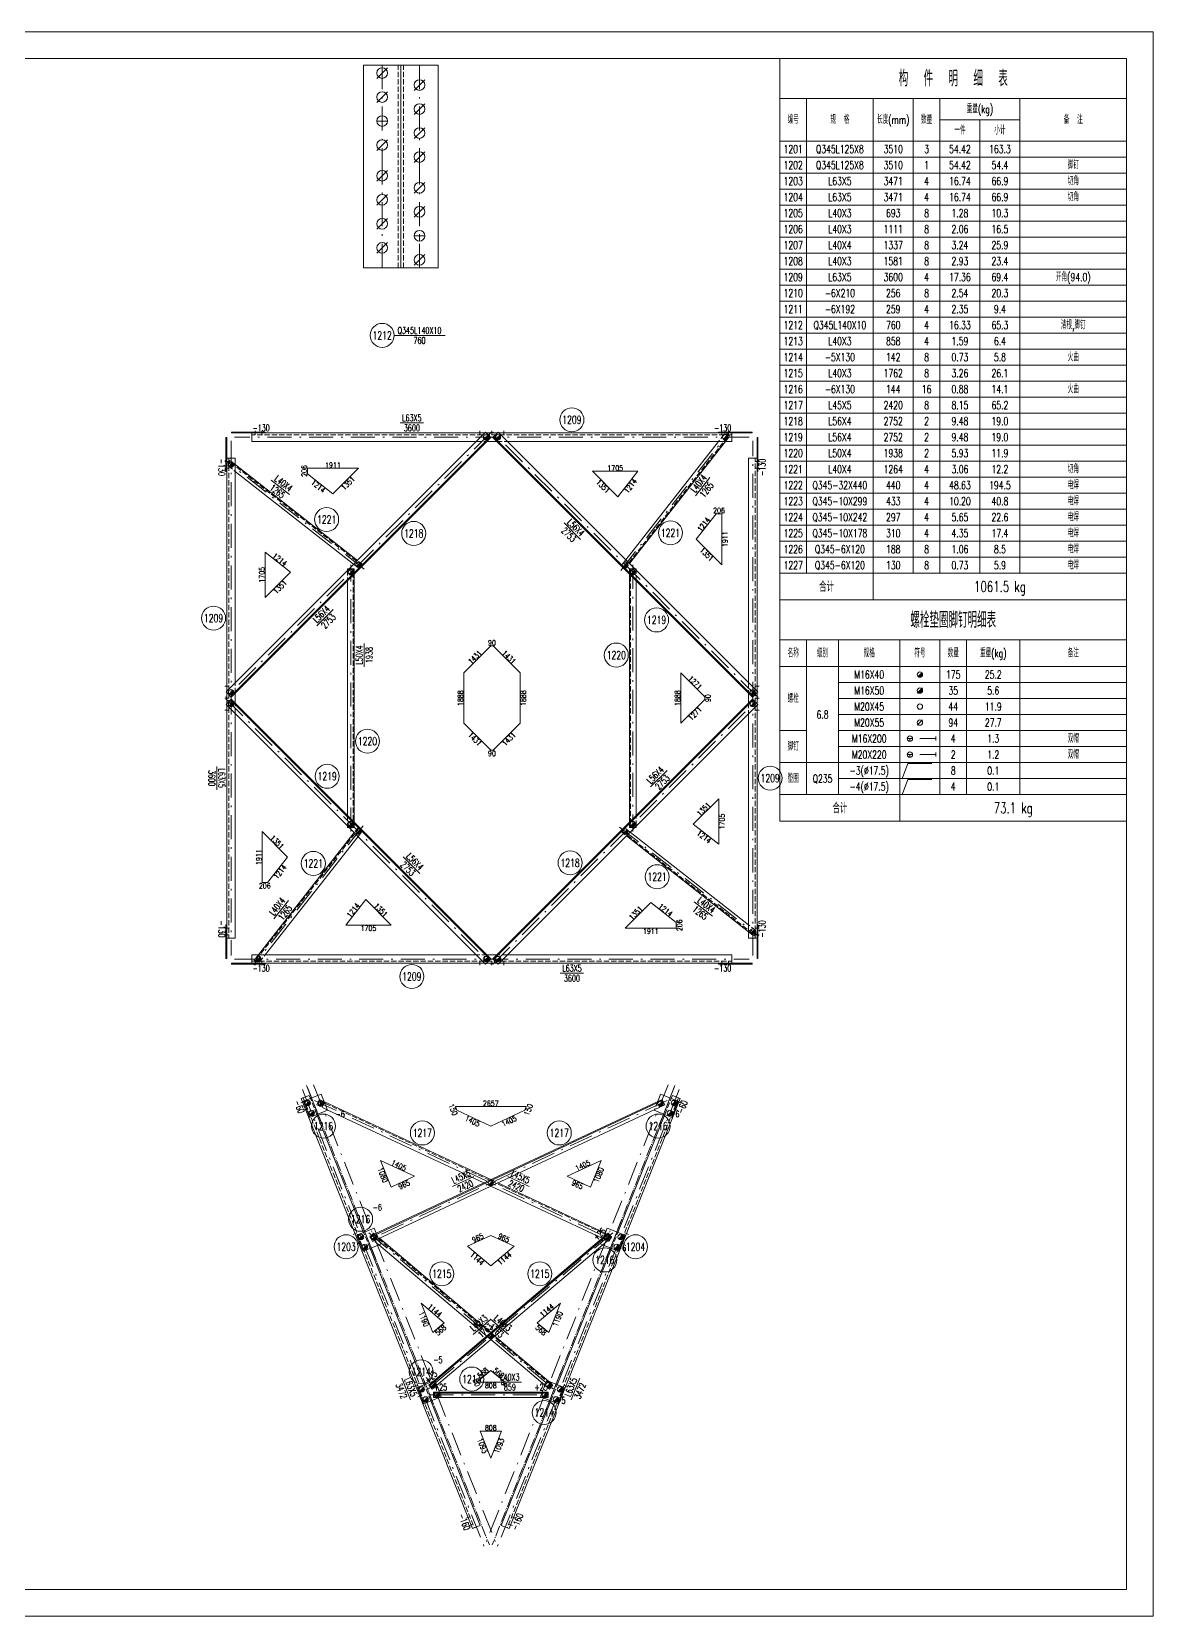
# Model space of a CAD drawing. Extents: x 0 to 841, y 0 to 5426.
# Drawn here: x 420 to 841, y 0 to 594 of the extents above; entities that cross this region are included whole.
import ezdxf
from ezdxf.enums import TextEntityAlignment as Align

# ---------------------------------------------------------------- set-up
doc = ezdxf.new("R2010")
doc.units = 0
doc.header["$MEASUREMENT"] = 0
for name, pattern in [('Dash', [2.75, 2, -0.75]), ('DashDot', [15.6, 9, -3, 0.6, -3]), ('DashDotDot', [5.9, 4, -0.5, 0.2, -0.5, 0.2, -0.5])]:
    doc.linetypes.add(name, pattern=pattern)
doc.layers.get('0').update_dxf_attribs({"linetype": 'CONTINUOUS', "lineweight": 25})
doc.styles.get("Standard").update_dxf_attribs({"font": 'simplex.shx', "width": 0.7, "height": 3, "bigfont": 'gbhzfs.shx'})

# ---------------------------------------------------------------- blocks, each defined once
blk = doc.blocks.new('M16X40S')
at = {"color": 3, "linetype": 'Continuous', "lineweight": 13}
blk.add_line((-0.707, -0.707), (0.707, 0.707), dxfattribs=at)
blk.add_circle((0, 0), 1, dxfattribs=at)
for radius in [0.9, 0.8, 0.7, 0.6, 0.5, 0.4, 0.3, 0.2, 0.1]:
    blk.add_arc((0, 0), radius, 225, 45, dxfattribs=at)
blk = doc.blocks.new('M16X50S')
at = {"color": 3, "linetype": 'Continuous', "lineweight": 13}
blk.add_line((-1, -1), (1, 1), dxfattribs=at)
blk.add_circle((0, 0), 1, dxfattribs=at)
for radius in [0.9, 0.8, 0.7, 0.6, 0.5, 0.4, 0.3, 0.2, 0.1]:
    blk.add_arc((0, 0), radius, 225, 45, dxfattribs=at)
blk = doc.blocks.new('M20X45S')
at = {"color": 3, "linetype": 'Continuous', "lineweight": 13}
blk.add_circle((0, 0), 1, dxfattribs=at)
blk = doc.blocks.new('M20X55S')
at = {"color": 3, "linetype": 'Continuous', "lineweight": 13}
blk.add_line((-1, -1), (1, 1), dxfattribs=at)
blk.add_circle((0, 0), 1, dxfattribs=at)
blk = doc.blocks.new('StepBoltML')
at = {"color": 3, "linetype": 'Continuous', "lineweight": 13}
for p, q in [((-4.75, 0), (-2.75, 0)), ((-3.75, 0), (-3.75, -1)), ((0, 0), (6, 0)), ((6, -0.75), (6, 0.75))]:
    blk.add_line(p, q, dxfattribs=at)
blk.add_circle((-3.75, 0), 1, dxfattribs=at)
blk = doc.blocks.new('WasherML')
at = {"color": 3, "linetype": 'Continuous', "lineweight": 13}
for p, q in [((-6.5, -2.7), (-4.5, 2.7)), ((-4.5, 2.7), (4.5, 2.7))]:
    blk.add_line(p, q, dxfattribs=at)
blk = doc.blocks.new('StepBolt')
at = {"color": 3, "linetype": 'Continuous', "lineweight": 13}
for p, q in [((-1, 0), (1, 0)), ((0, 0), (0, -1))]:
    blk.add_line(p, q, dxfattribs=at)
blk.add_circle((0, 0), 1, dxfattribs=at)

msp = doc.modelspace()

# ---------------------------------------------------------------- linework, layer by layer
at = {"color": 7, "linetype": 'Continuous', "lineweight": 18}
for p, q in [((0, 594), (841, 594)), ((841, 0), (841, 594)), ((25, 584), (831, 584)), ((831, 10), (831, 584)), ((25, 10), (831, 10)), ((0, 0), (841, 0))]:
    msp.add_line(p, q, dxfattribs=at)
at = {"color": 2, "linetype": 'DashDot', "lineweight": 0}
for p, q in [((551.9, 581.5), (551.9, 541.5)), ((565.9, 581.5), (565.89, 535.5)), ((551.9, 505.5), (551.9, 551.5)), ((565.9, 505.5), (565.89, 545.5)), ((592.72, 443.92), (493.29, 344.49)), ((495.24, 440.68), (495.24, 247.68)), ((689.53, 441.98), (496.53, 441.98)), ((692.77, 344.49), (593.34, 443.92)), ((641.36, 392.04), (682.23, 444.14)), ((690.83, 247.68), (690.83, 440.68)), ((545.17, 392.51), (493.07, 433.38)), ((540.18, 294.24), (540.18, 394.13)), ((645.88, 394.13), (645.88, 294.24)), ((493.29, 343.88), (592.72, 244.44)), ((593.34, 244.44), (692.77, 343.88)), ((544.71, 296.32), (503.83, 244.22)), ((640.89, 295.86), (692.99, 254.98)), ((496.53, 246.39), (689.53, 246.39)), ((521.97, 197.49), (590.2, 26.02)), ((526.2, 199.18), (594.43, 27.7)), ((659.06, 199.18), (590.82, 27.7)), ((663.29, 197.49), (595.05, 26.02)), ((526.48, 193.37), (638.81, 140.85)), ((658.78, 193.37), (546.45, 140.85)), ((546.84, 143.79), (616.41, 84.94)), ((638.41, 143.79), (568.85, 84.94)), ((569.67, 83), (615.58, 83))]:
    msp.add_line(p, q, dxfattribs=at)
at = {"color": 1, "linetype": 'Dash', "lineweight": 0}
for p, q in [((557.9, 505.5), (557.9, 581.5)), ((559.9, 505.5), (559.9, 581.5)), ((508.03, 443.58), (503.03, 443.58)), ((683.03, 442.83), (503.03, 442.83)), ((587.25, 440.43), (591.21, 440.43)), ((590.95, 443.58), (590.4, 443.58)), ((594.85, 440.43), (598.81, 440.43)), ((595.66, 443.58), (595.11, 443.58)), ((642.75, 392.85), (681.77, 442.59)), ((683.03, 443.58), (678.03, 443.58)), ((680.11, 443.07), (678.04, 440.43)), ((681.14, 443.08), (680.11, 443.07)), ((680.58, 440.43), (682.09, 442.34)), ((682.09, 442.34), (681.14, 443.08)), ((493.64, 434.18), (493.64, 429.18)), ((494.39, 434.18), (494.39, 254.18)), ((691.68, 254.18), (691.68, 434.18)), ((692.43, 429.18), (692.43, 434.18)), ((494.87, 433.24), (494.13, 432.3)), ((494.13, 432.3), (494.15, 431.26)), ((494.15, 431.26), (496.79, 429.19)), ((544.36, 393.9), (494.62, 432.92)), ((496.79, 431.74), (494.87, 433.24)), ((538.93, 392.11), (538.93, 388.15)), ((541.43, 392.63), (539.45, 392.63)), ((541.03, 295.74), (541.03, 392.63)), ((541.19, 394.36), (543.37, 392.65)), ((541.43, 390.65), (541.43, 392.63)), ((544.61, 394.22), (542.61, 395.79)), ((543.37, 392.65), (544.61, 394.22)), ((643.21, 396.03), (641.49, 393.84)), ((641.49, 393.84), (643.07, 392.6)), ((643.07, 392.6), (644.64, 394.6)), ((644.63, 392.63), (644.63, 390.65)), ((646.61, 392.63), (644.63, 392.63)), ((645.03, 392.63), (645.03, 295.74)), ((647.13, 388.15), (647.13, 392.11)), ((493.64, 346.81), (493.64, 346.26)), ((496.79, 346), (496.79, 349.96)), ((689.28, 349.96), (689.28, 346)), ((692.43, 346.26), (692.43, 346.81)), ((493.64, 342.1), (493.64, 341.55)), ((496.79, 338.4), (496.79, 342.36)), ((689.28, 342.36), (689.28, 338.4)), ((692.43, 341.55), (692.43, 342.1)), ((538.93, 300.22), (538.93, 296.26)), ((541.43, 295.74), (541.43, 297.72)), ((644.63, 297.72), (644.63, 295.74)), ((647.13, 296.26), (647.13, 300.22)), ((543.31, 295.51), (504.29, 245.77)), ((539.45, 295.74), (541.43, 295.74)), ((542.99, 295.76), (541.43, 293.76)), ((542.85, 292.34), (544.57, 294.53)), ((544.57, 294.53), (542.99, 295.76)), ((642.69, 295.72), (641.45, 294.14)), ((641.45, 294.14), (643.45, 292.58)), ((641.7, 294.46), (691.44, 255.44)), ((644.87, 294), (642.69, 295.72)), ((644.63, 295.74), (646.61, 295.74)), ((493.64, 259.18), (493.64, 254.18)), ((691.92, 257.1), (689.28, 259.17)), ((689.28, 256.63), (691.19, 255.12)), ((691.19, 255.12), (691.93, 256.07)), ((691.93, 256.07), (691.92, 257.1)), ((692.43, 254.18), (692.43, 259.18)), ((503.03, 245.54), (683.03, 245.54)), ((503.03, 244.79), (508.03, 244.79)), ((505.48, 247.94), (503.97, 246.02)), ((503.97, 246.02), (504.92, 245.28)), ((504.92, 245.28), (505.95, 245.3)), ((505.95, 245.3), (508.02, 247.94)), ((591.21, 247.94), (587.25, 247.94)), ((590.4, 244.79), (590.95, 244.79)), ((598.81, 247.94), (594.85, 247.94)), ((595.11, 244.79), (595.66, 244.79)), ((678.03, 244.79), (683.03, 244.79)), ((522.29, 194.39), (586.46, 33.14)), ((527.38, 188.08), (524.98, 194.12)), ((527.37, 191.74), (528.32, 193.78)), ((531.28, 189.91), (527.37, 191.74)), ((528.15, 193.42), (637.76, 142.17)), ((528.32, 193.78), (530.07, 192.96)), ((662.97, 194.39), (598.8, 33.14)), ((655.19, 192.96), (653.97, 189.91)), ((657.87, 188.08), (660.28, 194.12)), ((592.63, 161.23), (589.97, 162.47)), ((592.63, 163.71), (595.28, 162.47)), ((547.35, 137.89), (544.95, 143.93)), ((547.34, 142.06), (548.63, 143.59)), ((548.37, 143.28), (615.65, 86.37)), ((548.63, 143.59), (550.86, 141.7)), ((550.53, 141.55), (549.69, 143.64)), ((635.56, 143.64), (637.93, 142.53)), ((637.9, 137.89), (640.3, 143.93)), ((550.7, 139.22), (547.34, 142.06)), ((634.99, 142.21), (633.9, 139.48)), ((633.9, 139.48), (634.56, 139.22)), ((636.98, 140.49), (634.39, 141.7)), ((637.93, 142.53), (636.98, 140.49)), ((592.63, 103.75), (591.08, 105.06)), ((592.63, 106.37), (594.18, 105.06)), ((570.1, 80.73), (567.7, 86.77)), ((571.65, 88.34), (571.03, 88.1)), ((572.34, 86.59), (571.65, 88.34)), ((574.05, 82.3), (573.37, 84)), ((611.88, 84), (611.21, 82.3)), ((614.62, 85.15), (612.91, 86.59)), ((614.23, 88.1), (615.91, 86.67)), ((615.91, 86.67), (614.62, 85.15)), ((615.15, 80.73), (617.56, 86.77)), ((573.29, 82), (574.05, 82.3)), ((611.21, 82.3), (611.96, 82))]:
    msp.add_line(p, q, dxfattribs=at)
at = {"color": 7, "linetype": 'Continuous', "lineweight": 13}
for p, q in [((556.27, 480.17), (575.52, 480.17)), ((567.41, 447.33), (558.66, 447.33)), ((517.21, 420.48), (510.32, 425.88)), ((669.33, 420.01), (674.73, 426.89)), ((626.29, 403.69), (620.1, 409.87)), ((533.52, 377.44), (527.34, 371.25)), ((545.18, 355.95), (545.18, 364.7)), ((489.89, 318.56), (489.89, 309.81)), ((652.54, 310.93), (658.72, 317.11)), ((559.77, 284.68), (565.96, 278.49)), ((516.73, 268.36), (511.33, 261.47)), ((668.86, 267.88), (675.74, 262.48)), ((618.66, 241.04), (627.41, 241.04)), ((586.23, 164.86), (578.31, 161.16)), ((599.02, 164.86), (606.95, 161.16)), ((592.69, 111.33), (586.01, 105.68)), ((592.56, 111.33), (599.25, 105.68)), ((559.27, 89.29), (562.5, 81.16)), ((625.99, 89.29), (622.75, 81.16)), ((595.4, 87.75), (604.15, 87.75))]:
    msp.add_line(p, q, dxfattribs=at)
at = {"color": 7, "linetype": 'Continuous', "lineweight": 0}
for p, q in [((592.37, 442.15), (495.06, 344.84)), ((691, 344.84), (593.69, 442.15)), ((495.06, 343.52), (592.37, 246.21)), ((593.69, 246.21), (691, 343.52)), ((657.1, 193.42), (547.49, 142.17)), ((636.88, 143.28), (569.6, 86.37)), ((571.17, 83.6), (614.08, 83.6))]:
    msp.add_line(p, q, dxfattribs=at)
at = {"color": 1, "linetype": 'Continuous', "lineweight": 0}
for p, q in [((523.9, 430.36), (523.9, 428.3)), ((543.01, 430.36), (523.9, 430.36)), ((523.9, 428.3), (533.45, 420.81)), ((533.45, 420.81), (543.01, 430.36)), ((647.8, 429.24), (630.75, 429.24)), ((630.75, 429.24), (640.31, 419.68)), ((640.31, 419.68), (647.8, 429.24)), ((677.15, 413.31), (669.66, 403.76)), ((679.21, 413.31), (677.15, 413.31)), ((679.21, 394.2), (679.21, 413.31)), ((507.97, 398.95), (507.97, 381.9)), ((517.53, 391.46), (507.97, 398.95)), ((669.66, 403.76), (679.21, 394.2)), ((507.97, 381.9), (517.53, 391.46)), ((592.58, 363.74), (582.46, 353.62)), ((593.48, 363.74), (592.58, 363.74)), ((603.6, 353.62), (593.48, 363.74)), ((582.46, 353.62), (582.46, 334.74)), ((603.6, 334.74), (603.6, 353.62)), ((672.85, 344.63), (663.86, 353.62)), ((663.86, 353.62), (663.86, 334.74)), ((672.85, 343.73), (672.85, 344.63)), ((663.86, 334.74), (672.85, 343.73)), ((582.46, 334.74), (592.58, 324.62)), ((593.48, 324.62), (603.6, 334.74)), ((592.58, 324.62), (593.48, 324.62)), ((678.09, 306.46), (668.53, 296.9)), ((678.09, 289.41), (678.09, 306.46)), ((506.85, 294.16), (506.85, 275.05)), ((516.4, 284.6), (506.85, 294.16)), ((668.53, 296.9), (678.09, 289.41)), ((508.91, 275.05), (516.4, 284.6)), ((506.85, 275.05), (508.91, 275.05)), ((545.75, 268.68), (538.26, 259.13)), ((555.31, 259.13), (545.75, 268.68)), ((652.61, 267.55), (643.05, 258)), ((662.16, 260.06), (652.61, 267.55)), ((538.26, 259.13), (555.31, 259.13)), ((643.05, 258), (662.16, 258)), ((662.16, 258), (662.16, 260.06)), ((579.34, 191.07), (579.9, 189.68)), ((605.91, 191.07), (579.34, 191.07)), ((605.36, 189.68), (605.91, 191.07)), ((579.9, 189.68), (592.63, 183.72)), ((592.63, 183.72), (605.36, 189.68)), ((564, 164.93), (551.27, 170.89)), ((551.27, 170.89), (555.26, 160.85)), ((633.98, 170.89), (621.25, 164.93)), ((629.99, 160.85), (633.98, 170.89)), ((555.26, 160.85), (564, 164.93)), ((621.25, 164.93), (629.99, 160.85)), ((592.63, 142.8), (583.89, 138.71)), ((601.36, 138.71), (592.63, 142.8)), ((583.89, 138.71), (592.63, 131.32)), ((592.63, 131.32), (601.36, 138.71)), ((575.2, 110.02), (566.46, 117.42)), ((566.46, 117.42), (570.86, 106.36)), ((618.8, 117.42), (610.06, 110.02)), ((614.39, 106.36), (618.8, 117.42)), ((570.86, 106.36), (575.2, 110.02)), ((610.06, 110.02), (614.39, 106.36)), ((592.63, 92.13), (588.29, 88.46)), ((596.96, 88.46), (592.63, 92.13)), ((588.29, 88.46), (588.59, 87.72)), ((588.59, 87.72), (596.67, 87.72)), ((596.67, 87.72), (596.96, 88.46)), ((596.67, 69.46), (588.59, 69.46)), ((588.59, 69.46), (592.63, 59.31)), ((592.63, 59.31), (596.67, 69.46))]:
    msp.add_line(p, q, dxfattribs=at)
at = {"color": 6, "linetype": 'Continuous', "lineweight": 13}
for p, q in [((523.59, 198.95), (529.7, 183.62)), ((655.56, 183.62), (661.66, 198.95)), ((543.57, 148.76), (549.67, 133.43)), ((635.59, 133.43), (641.69, 148.76)), ((612.84, 76.27), (618.94, 91.6))]:
    msp.add_line(p, q, dxfattribs=at)
at = {"color": 6, "linetype": 'DashDotDot', "lineweight": 0}
for p, q in [((523.87, 198.25), (592.11, 26.78)), ((661.38, 198.25), (593.15, 26.78))]:
    msp.add_line(p, q, dxfattribs=at)
at = {"color": 6, "linetype": 'Dash', "lineweight": 13}
msp.add_line((566.31, 91.6), (572.41, 76.27), dxfattribs=at)
at = {"color": 3, "linetype": 'Continuous', "lineweight": 13}
for points in [[(701, 584), (701, 569), (831, 569), (831, 584)], [(701, 569), (701, 553), (711, 553), (711, 569)], [(711, 569), (711, 553), (736, 553), (736, 569)], [(736, 569), (736, 553), (751, 553), (751, 569)], [(751, 569), (751, 553), (761, 553), (761, 569)], [(761, 569), (761, 561), (791, 561), (791, 569)], [(791, 569), (791, 553), (831, 553), (831, 569)], [(761, 561), (761, 553), (776, 553), (776, 561)], [(776, 561), (776, 553), (791, 553), (791, 561)], [(701, 553), (701, 547), (711, 547), (711, 553)], [(711, 553), (711, 547), (736, 547), (736, 553)], [(736, 553), (736, 547), (751, 547), (751, 553)], [(751, 553), (751, 547), (761, 547), (761, 553)], [(761, 553), (761, 547), (776, 547), (776, 553)], [(776, 553), (776, 547), (791, 547), (791, 553)], [(791, 553), (791, 547), (831, 547), (831, 553)], [(701, 547), (701, 541), (711, 541), (711, 547)], [(711, 547), (711, 541), (736, 541), (736, 547)], [(736, 547), (736, 541), (751, 541), (751, 547)], [(751, 547), (751, 541), (761, 541), (761, 547)], [(761, 547), (761, 541), (776, 541), (776, 547)], [(776, 547), (776, 541), (791, 541), (791, 547)], [(791, 547), (791, 541), (831, 541), (831, 547)], [(701, 541), (701, 535), (711, 535), (711, 541)], [(711, 541), (711, 535), (736, 535), (736, 541)], [(736, 541), (736, 535), (751, 535), (751, 541)], [(751, 541), (751, 535), (761, 535), (761, 541)], [(761, 541), (761, 535), (776, 535), (776, 541)], [(776, 541), (776, 535), (791, 535), (791, 541)], [(791, 541), (791, 535), (831, 535), (831, 541)], [(701, 535), (701, 529), (711, 529), (711, 535)], [(711, 535), (711, 529), (736, 529), (736, 535)], [(736, 535), (736, 529), (751, 529), (751, 535)], [(751, 535), (751, 529), (761, 529), (761, 535)], [(761, 535), (761, 529), (776, 529), (776, 535)], [(776, 535), (776, 529), (791, 529), (791, 535)], [(791, 535), (791, 529), (831, 529), (831, 535)], [(701, 529), (701, 523), (711, 523), (711, 529)], [(711, 529), (711, 523), (736, 523), (736, 529)], [(736, 529), (736, 523), (751, 523), (751, 529)], [(751, 529), (751, 523), (761, 523), (761, 529)], [(761, 529), (761, 523), (776, 523), (776, 529)], [(776, 529), (776, 523), (791, 523), (791, 529)], [(791, 529), (791, 523), (831, 523), (831, 529)], [(701, 523), (701, 517), (711, 517), (711, 523)], [(711, 523), (711, 517), (736, 517), (736, 523)], [(736, 523), (736, 517), (751, 517), (751, 523)], [(751, 523), (751, 517), (761, 517), (761, 523)], [(761, 523), (761, 517), (776, 517), (776, 523)], [(776, 523), (776, 517), (791, 517), (791, 523)], [(791, 523), (791, 517), (831, 517), (831, 523)], [(701, 517), (701, 511), (711, 511), (711, 517)], [(711, 517), (711, 511), (736, 511), (736, 517)], [(736, 517), (736, 511), (751, 511), (751, 517)], [(751, 517), (751, 511), (761, 511), (761, 517)], [(761, 517), (761, 511), (776, 511), (776, 517)], [(776, 517), (776, 511), (791, 511), (791, 517)], [(791, 517), (791, 511), (831, 511), (831, 517)], [(701, 511), (701, 505), (711, 505), (711, 511)], [(711, 511), (711, 505), (736, 505), (736, 511)], [(736, 511), (736, 505), (751, 505), (751, 511)], [(751, 511), (751, 505), (761, 505), (761, 511)], [(761, 511), (761, 505), (776, 505), (776, 511)], [(776, 511), (776, 505), (791, 505), (791, 511)], [(791, 511), (791, 505), (831, 505), (831, 511)], [(701, 505), (701, 499), (711, 499), (711, 505)], [(711, 505), (711, 499), (736, 499), (736, 505)], [(736, 505), (736, 499), (751, 499), (751, 505)], [(751, 505), (751, 499), (761, 499), (761, 505)], [(761, 505), (761, 499), (776, 499), (776, 505)], [(776, 505), (776, 499), (791, 499), (791, 505)], [(791, 505), (791, 499), (831, 499), (831, 505)], [(701, 499), (701, 493), (711, 493), (711, 499)], [(711, 499), (711, 493), (736, 493), (736, 499)], [(736, 499), (736, 493), (751, 493), (751, 499)], [(751, 499), (751, 493), (761, 493), (761, 499)], [(761, 499), (761, 493), (776, 493), (776, 499)], [(776, 499), (776, 493), (791, 493), (791, 499)], [(791, 499), (791, 493), (831, 493), (831, 499)], [(701, 493), (701, 487), (711, 487), (711, 493)], [(711, 493), (711, 487), (736, 487), (736, 493)], [(736, 493), (736, 487), (751, 487), (751, 493)], [(751, 493), (751, 487), (761, 487), (761, 493)], [(761, 493), (761, 487), (776, 487), (776, 493)], [(776, 493), (776, 487), (791, 487), (791, 493)], [(791, 493), (791, 487), (831, 487), (831, 493)], [(701, 487), (701, 481), (711, 481), (711, 487)], [(711, 487), (711, 481), (736, 481), (736, 487)], [(736, 487), (736, 481), (751, 481), (751, 487)], [(751, 487), (751, 481), (761, 481), (761, 487)], [(761, 487), (761, 481), (776, 481), (776, 487)], [(776, 487), (776, 481), (791, 481), (791, 487)], [(791, 487), (791, 481), (831, 481), (831, 487)], [(701, 481), (701, 475), (711, 475), (711, 481)], [(711, 481), (711, 475), (736, 475), (736, 481)], [(736, 481), (736, 475), (751, 475), (751, 481)], [(751, 481), (751, 475), (761, 475), (761, 481)], [(761, 481), (761, 475), (776, 475), (776, 481)], [(776, 481), (776, 475), (791, 475), (791, 481)], [(791, 481), (791, 475), (831, 475), (831, 481)], [(701, 475), (701, 469), (711, 469), (711, 475)], [(711, 475), (711, 469), (736, 469), (736, 475)], [(736, 475), (736, 469), (751, 469), (751, 475)], [(751, 475), (751, 469), (761, 469), (761, 475)], [(761, 475), (761, 469), (776, 469), (776, 475)], [(776, 475), (776, 469), (791, 469), (791, 475)], [(791, 475), (791, 469), (831, 469), (831, 475)], [(701, 469), (701, 463), (711, 463), (711, 469)], [(711, 469), (711, 463), (736, 463), (736, 469)], [(736, 469), (736, 463), (751, 463), (751, 469)], [(751, 469), (751, 463), (761, 463), (761, 469)], [(761, 469), (761, 463), (776, 463), (776, 469)], [(776, 469), (776, 463), (791, 463), (791, 469)], [(791, 469), (791, 463), (831, 463), (831, 469)], [(701, 463), (701, 457), (711, 457), (711, 463)], [(711, 463), (711, 457), (736, 457), (736, 463)], [(736, 463), (736, 457), (751, 457), (751, 463)], [(751, 463), (751, 457), (761, 457), (761, 463)], [(761, 463), (761, 457), (776, 457), (776, 463)], [(776, 463), (776, 457), (791, 457), (791, 463)], [(791, 463), (791, 457), (831, 457), (831, 463)], [(701, 457), (701, 451), (711, 451), (711, 457)], [(711, 457), (711, 451), (736, 451), (736, 457)], [(736, 457), (736, 451), (751, 451), (751, 457)], [(751, 457), (751, 451), (761, 451), (761, 457)], [(761, 457), (761, 451), (776, 451), (776, 457)], [(776, 457), (776, 451), (791, 451), (791, 457)], [(791, 457), (791, 451), (831, 451), (831, 457)], [(701, 451), (701, 445), (711, 445), (711, 451)], [(711, 451), (711, 445), (736, 445), (736, 451)], [(736, 451), (736, 445), (751, 445), (751, 451)], [(751, 451), (751, 445), (761, 445), (761, 451)], [(761, 451), (761, 445), (776, 445), (776, 451)], [(776, 451), (776, 445), (791, 445), (791, 451)], [(791, 451), (791, 445), (831, 445), (831, 451)], [(701, 445), (701, 439), (711, 439), (711, 445)], [(711, 445), (711, 439), (736, 439), (736, 445)], [(736, 445), (736, 439), (751, 439), (751, 445)], [(751, 445), (751, 439), (761, 439), (761, 445)], [(761, 445), (761, 439), (776, 439), (776, 445)], [(776, 445), (776, 439), (791, 439), (791, 445)], [(791, 445), (791, 439), (831, 439), (831, 445)], [(701, 439), (701, 433), (711, 433), (711, 439)], [(711, 439), (711, 433), (736, 433), (736, 439)], [(736, 439), (736, 433), (751, 433), (751, 439)], [(751, 439), (751, 433), (761, 433), (761, 439)], [(761, 439), (761, 433), (776, 433), (776, 439)], [(776, 439), (776, 433), (791, 433), (791, 439)], [(791, 439), (791, 433), (831, 433), (831, 439)], [(701, 433), (701, 427), (711, 427), (711, 433)], [(711, 433), (711, 427), (736, 427), (736, 433)], [(736, 433), (736, 427), (751, 427), (751, 433)], [(751, 433), (751, 427), (761, 427), (761, 433)], [(761, 433), (761, 427), (776, 427), (776, 433)], [(776, 433), (776, 427), (791, 427), (791, 433)], [(791, 433), (791, 427), (831, 427), (831, 433)], [(701, 427), (701, 421), (711, 421), (711, 427)], [(711, 427), (711, 421), (736, 421), (736, 427)], [(736, 427), (736, 421), (751, 421), (751, 427)], [(751, 427), (751, 421), (761, 421), (761, 427)], [(761, 427), (761, 421), (776, 421), (776, 427)], [(776, 427), (776, 421), (791, 421), (791, 427)], [(791, 427), (791, 421), (831, 421), (831, 427)], [(701, 421), (701, 415), (711, 415), (711, 421)], [(711, 421), (711, 415), (736, 415), (736, 421)], [(736, 421), (736, 415), (751, 415), (751, 421)], [(751, 421), (751, 415), (761, 415), (761, 421)], [(761, 421), (761, 415), (776, 415), (776, 421)], [(776, 421), (776, 415), (791, 415), (791, 421)], [(791, 421), (791, 415), (831, 415), (831, 421)], [(701, 415), (701, 409), (711, 409), (711, 415)], [(711, 415), (711, 409), (736, 409), (736, 415)], [(736, 415), (736, 409), (751, 409), (751, 415)], [(751, 415), (751, 409), (761, 409), (761, 415)], [(761, 415), (761, 409), (776, 409), (776, 415)], [(776, 415), (776, 409), (791, 409), (791, 415)], [(791, 415), (791, 409), (831, 409), (831, 415)], [(701, 409), (701, 403), (711, 403), (711, 409)], [(711, 409), (711, 403), (736, 403), (736, 409)], [(736, 409), (736, 403), (751, 403), (751, 409)], [(751, 409), (751, 403), (761, 403), (761, 409)], [(761, 409), (761, 403), (776, 403), (776, 409)], [(776, 409), (776, 403), (791, 403), (791, 409)], [(791, 409), (791, 403), (831, 403), (831, 409)], [(701, 403), (701, 397), (711, 397), (711, 403)], [(711, 403), (711, 397), (736, 397), (736, 403)], [(736, 403), (736, 397), (751, 397), (751, 403)], [(751, 403), (751, 397), (761, 397), (761, 403)], [(761, 403), (761, 397), (776, 397), (776, 403)], [(776, 403), (776, 397), (791, 397), (791, 403)], [(791, 403), (791, 397), (831, 397), (831, 403)], [(701, 397), (701, 391), (711, 391), (711, 397)], [(711, 397), (711, 391), (736, 391), (736, 397)], [(736, 397), (736, 391), (751, 391), (751, 397)], [(751, 397), (751, 391), (761, 391), (761, 397)], [(761, 397), (761, 391), (776, 391), (776, 397)], [(776, 397), (776, 391), (791, 391), (791, 397)], [(791, 397), (791, 391), (831, 391), (831, 397)], [(701, 391), (701, 381), (736, 381), (736, 391)], [(736, 391), (736, 381), (831, 381), (831, 391)], [(701, 381), (701, 366), (831, 366), (831, 381)], [(701, 366), (701, 356), (711, 356), (711, 366)], [(711, 366), (711, 356), (723, 356), (723, 366)], [(723, 366), (723, 356), (746, 356), (746, 366)], [(746, 366), (746, 356), (761, 356), (761, 366)], [(761, 366), (761, 356), (771, 356), (771, 366)], [(771, 366), (771, 356), (791, 356), (791, 366)], [(791, 366), (791, 356), (831, 356), (831, 366)], [(701, 356), (701, 332), (711, 332), (711, 356)], [(711, 356), (711, 320), (723, 320), (723, 356)], [(723, 356), (723, 350), (746, 350), (746, 356)], [(746, 356), (746, 350), (761, 350), (761, 356)], [(761, 356), (761, 350), (771, 350), (771, 356)], [(771, 356), (771, 350), (791, 350), (791, 356)], [(791, 356), (791, 350), (831, 350), (831, 356)], [(723, 350), (723, 344), (746, 344), (746, 350)], [(746, 350), (746, 344), (761, 344), (761, 350)], [(761, 350), (761, 344), (771, 344), (771, 350)], [(771, 350), (771, 344), (791, 344), (791, 350)], [(791, 350), (791, 344), (831, 344), (831, 350)], [(723, 344), (723, 338), (746, 338), (746, 344)], [(746, 344), (746, 338), (761, 338), (761, 344)], [(761, 344), (761, 338), (771, 338), (771, 344)], [(771, 344), (771, 338), (791, 338), (791, 344)], [(791, 344), (791, 338), (831, 338), (831, 344)], [(723, 338), (723, 332), (746, 332), (746, 338)], [(746, 338), (746, 332), (761, 332), (761, 338)], [(761, 338), (761, 332), (771, 332), (771, 338)], [(771, 338), (771, 332), (791, 332), (791, 338)], [(791, 338), (791, 332), (831, 332), (831, 338)], [(701, 332), (701, 320), (711, 320), (711, 332)], [(723, 332), (723, 326), (746, 326), (746, 332)], [(746, 332), (746, 326), (761, 326), (761, 332)], [(761, 332), (761, 326), (771, 326), (771, 332)], [(771, 332), (771, 326), (791, 326), (791, 332)], [(791, 332), (791, 326), (831, 326), (831, 332)], [(723, 326), (723, 320), (746, 320), (746, 326)], [(746, 326), (746, 320), (761, 320), (761, 326)], [(761, 326), (761, 320), (771, 320), (771, 326)], [(771, 326), (771, 320), (791, 320), (791, 326)], [(791, 326), (791, 320), (831, 320), (831, 326)], [(701, 320), (701, 308), (711, 308), (711, 320)], [(711, 320), (711, 308), (723, 308), (723, 320)], [(723, 320), (723, 314), (746, 314), (746, 320)], [(746, 320), (746, 314), (761, 314), (761, 320)], [(761, 320), (761, 314), (771, 314), (771, 320)], [(771, 320), (771, 314), (791, 314), (791, 320)], [(791, 320), (791, 314), (831, 314), (831, 320)], [(723, 314), (723, 308), (746, 308), (746, 314)], [(746, 314), (746, 308), (761, 308), (761, 314)], [(761, 314), (761, 308), (771, 308), (771, 314)], [(771, 314), (771, 308), (791, 308), (791, 314)], [(791, 314), (791, 308), (831, 308), (831, 314)], [(701, 308), (701, 298), (746, 298), (746, 308)], [(746, 308), (746, 298), (831, 298), (831, 308)]]:
    msp.add_lwpolyline(points, close=True, dxfattribs=at)
at = {"color": 7, "linetype": 'Continuous', "lineweight": 0}
for points in [[(558.9, 581.5), (544.9, 581.5)], [(544.9, 581.5), (544.9, 505.5)], [(558.9, 505.5), (558.9, 581.5)], [(558.9, 581.5), (572.9, 581.5)], [(558.9, 505.5), (558.9, 581.5)], [(572.9, 581.5), (572.9, 505.5)], [(544.9, 505.5), (558.9, 505.5)], [(572.9, 505.5), (558.9, 505.5)], [(493.34, 429.18), (493.34, 441.82)], [(493.34, 441.82), (493.64, 441.82)], [(493.36, 346.54), (590.67, 443.85)], [(493.64, 441.82), (493.64, 429.18)], [(592.65, 441.87), (495.34, 344.56)], [(508.03, 443.88), (495.39, 443.88)], [(495.39, 443.88), (495.39, 443.58)], [(495.39, 443.58), (508.03, 443.58)], [(503.03, 443.58), (503.03, 440.43)], [(503.03, 440.43), (587.25, 440.43)], [(508.03, 443.58), (508.03, 443.88)], [(590.4, 443.58), (508.03, 443.58)], [(590.67, 443.85), (592.65, 441.87)], [(595.11, 443.58), (590.95, 443.58)], [(591.21, 440.43), (594.85, 440.43)], [(593.41, 441.87), (595.39, 443.85)], [(690.72, 344.56), (593.41, 441.87)], [(595.39, 443.85), (692.7, 346.54)], [(678.03, 443.58), (595.66, 443.58)], [(598.81, 440.43), (683.03, 440.43)], [(678.04, 440.43), (643.21, 396.03)], [(644.64, 394.6), (680.58, 440.43)], [(678.03, 443.58), (678.03, 443.88)], [(678.03, 443.88), (690.67, 443.88)], [(690.67, 443.58), (678.03, 443.58)], [(683.03, 440.43), (683.03, 443.58)], [(690.67, 443.88), (690.67, 443.58)], [(692.43, 441.82), (692.43, 429.18)], [(692.72, 441.82), (692.43, 441.82)], [(692.72, 429.18), (692.72, 441.82)], [(496.79, 434.18), (493.64, 434.18)], [(496.79, 349.96), (496.79, 434.18)], [(692.43, 434.18), (689.28, 434.18)], [(689.28, 434.18), (689.28, 349.96)], [(493.64, 429.18), (493.34, 429.18)], [(493.64, 429.18), (493.64, 346.81)], [(542.61, 395.79), (496.79, 431.74)], [(496.79, 429.19), (541.19, 394.36)], [(692.43, 429.18), (692.72, 429.18)], [(692.43, 346.81), (692.43, 429.18)], [(539.45, 392.63), (538.93, 392.63)], [(538.93, 392.63), (538.93, 392.11)], [(647.13, 392.63), (646.61, 392.63)], [(647.13, 392.11), (647.13, 392.63)], [(538.93, 388.15), (538.93, 300.22)], [(541.43, 297.72), (541.43, 390.65)], [(644.63, 390.65), (644.63, 297.72)], [(647.13, 300.22), (647.13, 388.15)], [(495.34, 344.56), (493.36, 346.54)], [(493.64, 346.26), (493.64, 342.1)], [(496.79, 342.36), (496.79, 346)], [(689.28, 346), (689.28, 342.36)], [(692.7, 346.54), (690.72, 344.56)], [(692.43, 342.1), (692.43, 346.26)], [(493.36, 341.83), (495.34, 343.81)], [(590.67, 244.51), (493.36, 341.83)], [(493.64, 341.55), (493.64, 259.18)], [(495.34, 343.81), (592.65, 246.49)], [(593.41, 246.49), (690.72, 343.81)], [(692.7, 341.83), (595.39, 244.51)], [(690.72, 343.81), (692.7, 341.83)], [(692.43, 259.18), (692.43, 341.55)], [(496.79, 254.18), (496.79, 338.4)], [(689.28, 338.4), (689.28, 254.18)], [(541.43, 293.76), (505.48, 247.94)], [(508.02, 247.94), (542.85, 292.34)], [(538.93, 296.26), (538.93, 295.74)], [(538.93, 295.74), (539.45, 295.74)], [(643.45, 292.58), (689.28, 256.63)], [(689.28, 259.17), (644.87, 294)], [(646.61, 295.74), (647.13, 295.74)], [(647.13, 295.74), (647.13, 296.26)], [(493.64, 259.18), (493.34, 259.18)], [(493.34, 259.18), (493.34, 246.54)], [(493.64, 246.54), (493.64, 259.18)], [(692.43, 246.54), (692.43, 259.18)], [(692.43, 259.18), (692.72, 259.18)], [(692.72, 259.18), (692.72, 246.54)], [(493.64, 254.18), (496.79, 254.18)], [(689.28, 254.18), (692.43, 254.18)], [(493.34, 246.54), (493.64, 246.54)], [(495.39, 244.79), (508.03, 244.79)], [(495.39, 244.49), (495.39, 244.79)], [(508.03, 244.49), (495.39, 244.49)], [(587.25, 247.94), (503.03, 247.94)], [(503.03, 247.94), (503.03, 244.79)], [(508.03, 244.79), (508.03, 244.49)], [(508.03, 244.79), (590.4, 244.79)], [(592.65, 246.49), (590.67, 244.51)], [(590.95, 244.79), (595.11, 244.79)], [(594.85, 247.94), (591.21, 247.94)], [(595.39, 244.51), (593.41, 246.49)], [(595.66, 244.79), (678.03, 244.79)], [(683.03, 247.94), (598.81, 247.94)], [(690.67, 244.79), (678.03, 244.79)], [(678.03, 244.79), (678.03, 244.49)], [(678.03, 244.49), (690.67, 244.49)], [(683.03, 244.79), (683.03, 247.94)], [(690.67, 244.49), (690.67, 244.79)], [(692.72, 246.54), (692.43, 246.54)], [(524.52, 195.28), (521.59, 194.11)], [(521.59, 194.11), (585.76, 32.86)], [(528.97, 195.71), (522.38, 193.08)], [(522.38, 193.08), (524.78, 187.04)], [(524.98, 194.12), (524.52, 195.28)], [(531.38, 189.67), (528.97, 195.71)], [(530.07, 192.96), (592.63, 163.71)], [(656.93, 193.78), (547.32, 142.53)], [(548.27, 140.49), (657.88, 191.74)], [(663.66, 194.11), (599.5, 32.86)], [(656.28, 195.71), (655.19, 192.96)], [(662.88, 193.08), (656.28, 195.71)], [(657.88, 191.74), (656.93, 193.78)], [(660.28, 194.12), (660.74, 195.28)], [(660.47, 187.04), (662.88, 193.08)], [(660.74, 195.28), (663.66, 194.11)], [(524.78, 187.04), (531.38, 189.67)], [(544.95, 143.93), (527.38, 188.08)], [(589.97, 162.47), (531.28, 189.91)], [(640.3, 143.93), (657.87, 188.08)], [(653.97, 189.91), (653.88, 189.67)], [(653.88, 189.67), (660.47, 187.04)], [(634.39, 141.7), (592.63, 161.23)], [(595.28, 162.47), (635.56, 143.64)], [(548.95, 145.52), (542.35, 142.89)], [(542.35, 142.89), (544.75, 136.85)], [(549.69, 143.64), (548.95, 145.52)], [(636.62, 143.59), (569.35, 86.67)], [(636.31, 145.52), (634.99, 142.21)], [(642.9, 142.89), (636.31, 145.52)], [(637.91, 142.06), (636.62, 143.59)], [(640.5, 136.85), (642.9, 142.89)], [(544.75, 136.85), (551.35, 139.48)], [(547.32, 142.53), (548.27, 140.49)], [(567.7, 86.77), (547.35, 137.89)], [(551.35, 139.48), (550.53, 141.55)], [(591.08, 105.06), (550.7, 139.22)], [(550.86, 141.7), (592.63, 106.37)], [(570.64, 85.15), (637.91, 142.06)], [(617.56, 86.77), (637.9, 137.89)], [(634.56, 139.22), (640.5, 136.85)], [(612.91, 86.59), (592.63, 103.75)], [(594.18, 105.06), (614.23, 88.1)], [(571.03, 88.1), (565.09, 85.74)], [(565.09, 85.74), (567.5, 79.7)], [(569.35, 86.67), (570.64, 85.15)], [(571.17, 84), (614.08, 84)], [(571.17, 82), (571.17, 84)], [(573.37, 84), (572.34, 86.59)], [(613.61, 88.34), (611.88, 84)], [(620.16, 85.74), (613.61, 88.34)], [(614.08, 84), (614.08, 82)], [(617.76, 79.7), (620.16, 85.74)], [(567.5, 79.7), (573.29, 82)], [(588.69, 34.03), (570.1, 80.73)], [(614.08, 82), (571.17, 82)], [(596.57, 34.03), (615.15, 80.73)], [(611.96, 82), (617.76, 79.7)], [(585.76, 32.86), (588.69, 34.03)], [(599.5, 32.86), (596.57, 34.03)]]:
    msp.add_lwpolyline(points, dxfattribs=at)
at = {"color": 3, "linetype": 'Continuous', "lineweight": 20}
for points in [[(504.28, 444.33), (504.28, 442.83)], [(506.78, 444.33), (506.78, 442.83)], [(588.53, 444.33), (588.53, 442.83)], [(593.03, 444.33), (593.03, 442.83)], [(597.53, 444.33), (597.53, 442.83)], [(679.28, 444.33), (679.28, 442.83)], [(681.78, 444.33), (681.78, 442.83)], [(492.89, 432.93), (494.39, 432.93)], [(492.89, 430.43), (494.39, 430.43)], [(693.18, 432.93), (691.68, 432.93)], [(693.18, 430.43), (691.68, 430.43)], [(492.89, 348.68), (494.39, 348.68)], [(693.18, 348.68), (691.68, 348.68)], [(492.89, 344.18), (494.39, 344.18)], [(492.89, 339.68), (494.39, 339.68)], [(693.18, 344.18), (691.68, 344.18)], [(693.18, 339.68), (691.68, 339.68)], [(492.89, 257.93), (494.39, 257.93)], [(492.89, 255.43), (494.39, 255.43)], [(693.18, 257.93), (691.68, 257.93)], [(693.18, 255.43), (691.68, 255.43)], [(504.28, 244.04), (504.28, 245.54)], [(506.78, 244.04), (506.78, 245.54)], [(588.53, 244.04), (588.53, 245.54)], [(593.03, 244.04), (593.03, 245.54)], [(597.53, 244.04), (597.53, 245.54)], [(679.28, 244.04), (679.28, 245.54)], [(681.78, 244.04), (681.78, 245.54)], [(521.45, 192.44), (522.84, 193)], [(522.56, 189.66), (523.95, 190.21)], [(662.7, 189.66), (661.3, 190.21)], [(663.81, 192.44), (662.41, 193)], [(541.05, 143.18), (542.44, 143.74)], [(644.2, 143.18), (642.81, 143.74)], [(542.53, 139.47), (543.92, 140.02)], [(642.73, 139.47), (641.33, 140.02)], [(563.8, 86.03), (565.19, 86.58)], [(621.46, 86.03), (620.07, 86.58)], [(565.27, 82.31), (566.67, 82.86)], [(619.98, 82.31), (618.59, 82.86)], [(583.4, 36.77), (584.79, 37.32)], [(601.86, 36.77), (600.46, 37.32)], [(584.51, 33.98), (585.9, 34.53)], [(600.75, 33.98), (599.35, 34.53)]]:
    msp.add_lwpolyline(points, dxfattribs=at)
at = {"color": 7, "linetype": 'Continuous', "lineweight": 13}
for centre in [(551.9, 480.17), (623.03, 448.53), (531.08, 411.12), (563.72, 405.93), (659.97, 406.13), (488.69, 374.18), (654.78, 373.49), (639.68, 360.33), (546.38, 328.03), (531.28, 314.87), (697.38, 314.18), (526.09, 282.23), (622.34, 282.43), (654.98, 277.24), (563.03, 239.84), (529.91, 183.76), (566.96, 181.18), (618.3, 181.18), (655.34, 183.76), (543.82, 148.81), (538.38, 138.53), (646.87, 138.53), (635.37, 133.57), (574.25, 128.4), (611, 128.4), (566.54, 91.64), (585.48, 88.95), (612.65, 76.4)]:
    msp.add_circle(centre, 4.5, dxfattribs=at)

# ---------------------------------------------------------------- block references
at = {"color": 3, "linetype": 'Continuous', "lineweight": 13, "xscale": 2.000000000000455, "yscale": 2.000000000000455, "zscale": 2.000000000000455}
for name, p in [('M20X55S', (551.9, 578.5)), ('M20X55S', (551.9, 569.5)), ('M20X55S', (565.89, 574)), ('M20X55S', (565.89, 565)), ('StepBolt', (551.9, 560.5)), ('M20X55S', (551.9, 551.5)), ('M20X55S', (565.89, 556)), ('M20X55S', (565.89, 547)), ('M20X55S', (551.9, 540)), ('M20X55S', (565.89, 535.5)), ('M20X55S', (551.9, 531)), ('M20X55S', (551.9, 522)), ('M20X55S', (565.89, 526.5)), ('StepBolt', (565.89, 517.5)), ('M20X55S', (551.9, 513)), ('M20X55S', (565.89, 508.5))]:
    msp.add_blockref(name, p, dxfattribs=at)
at = {"color": 3, "linetype": 'Continuous', "lineweight": 13}
for name, p in [('M16X40S', (590.78, 441.98)), ('M16X40S', (595.28, 441.98)), ('M16X40S', (680.53, 441.98)), ('M16X40S', (495.24, 431.68)), ('M16X40S', (540.18, 391.38)), ('M16X40S', (543.01, 394.2)), ('M16X40S', (643.05, 394.2)), ('M16X40S', (645.88, 391.38)), ('M16X40S', (753.5, 353)), ('M16X40S', (495.24, 346.43)), ('M16X40S', (690.83, 346.43)), ('M16X50S', (753.5, 347)), ('M16X40S', (495.24, 341.93)), ('M16X40S', (690.83, 341.93)), ('M20X45S', (753.5, 341)), ('M20X55S', (753.5, 335)), ('StepBoltML', (753.5, 329)), ('StepBoltML', (753.5, 323)), ('WasherML', (753.5, 317)), ('WasherML', (753.5, 311)), ('M16X40S', (540.18, 296.99)), ('M16X40S', (645.88, 296.99)), ('M16X40S', (543.01, 294.16)), ('M16X40S', (643.05, 294.16)), ('M16X40S', (690.83, 256.68)), ('M16X40S', (505.53, 246.39)), ('M16X40S', (590.78, 246.39)), ('M16X40S', (595.28, 246.39)), ('M16X40S', (524, 192.38)), ('M16X40S', (528.97, 192.21)), ('M16X40S', (656.29, 192.21)), ('M16X40S', (661.25, 192.38)), ('M16X40S', (525.48, 188.67)), ('M16X40S', (659.77, 188.67)), ('M16X50S', (592.63, 162.44)), ('M16X40S', (543.97, 142.19)), ('M16X50S', (548.94, 142.02)), ('M16X50S', (636.31, 142.02)), ('M16X40S', (641.28, 142.19)), ('M16X40S', (545.45, 138.48)), ('M16X40S', (639.8, 138.48)), ('M16X40S', (592.63, 105.06)), ('M16X40S', (566.72, 85.04)), ('M16X40S', (570.95, 86.72)), ('M16X40S', (572.42, 83)), ('M16X40S', (612.83, 83)), ('M16X40S', (614.31, 86.72)), ('M16X40S', (618.54, 85.04)), ('M16X40S', (568.2, 81.32)), ('M16X40S', (617.06, 81.32))]:
    msp.add_blockref(name, p, dxfattribs=at)

# ---------------------------------------------------------------- texts
at = {"color": 3, "linetype": 'Continuous', "lineweight": 13, "width": 0.7}
for s, height, p in [('构  件  明  细  表', 6, (766, 576.5)), ('重量(kg)', 3, (776, 565)), ('编号', 3, (706, 561)), ('规  格', 3, (723.5, 561)), ('长度(mm)', 3, (743.5, 561)), ('数量', 3, (756, 561)), ('一件', 3, (768.5, 557)), ('小计', 3, (783.5, 557)), ('备  注', 3, (811, 561)), ('1201', 3, (706, 550)), ('Q345L125X8', 3, (723.5, 550)), ('3510', 3, (743.5, 550)), ('3', 3, (756, 550)), ('54.42', 3, (768.5, 550)), ('163.3', 3, (783.5, 550)), ('1202', 3, (706, 544)), ('Q345L125X8', 3, (723.5, 544)), ('3510', 3, (743.5, 544)), ('1', 3, (756, 544)), ('54.42', 3, (768.5, 544)), ('54.4', 3, (783.5, 544)), ('脚钉', 3, (811, 544)), ('1203', 3, (706, 538)), ('L63X5', 3, (723.5, 538)), ('3471', 3, (743.5, 538)), ('4', 3, (756, 538)), ('16.74', 3, (768.5, 538)), ('66.9', 3, (783.5, 538)), ('切角', 3, (811, 538)), ('1204', 3, (706, 532)), ('L63X5', 3, (723.5, 532)), ('3471', 3, (743.5, 532)), ('4', 3, (756, 532)), ('16.74', 3, (768.5, 532)), ('66.9', 3, (783.5, 532)), ('切角', 3, (811, 532)), ('1205', 3, (706, 526)), ('L40X3', 3, (723.5, 526)), ('693', 3, (743.5, 526)), ('8', 3, (756, 526)), ('1.28', 3, (768.5, 526)), ('10.3', 3, (783.5, 526)), ('1206', 3, (706, 520)), ('L40X3', 3, (723.5, 520)), ('1111', 3, (743.5, 520)), ('8', 3, (756, 520)), ('2.06', 3, (768.5, 520)), ('16.5', 3, (783.5, 520)), ('1207', 3, (706, 514)), ('L40X4', 3, (723.5, 514)), ('1337', 3, (743.5, 514)), ('8', 3, (756, 514)), ('3.24', 3, (768.5, 514)), ('25.9', 3, (783.5, 514)), ('1208', 3, (706, 508)), ('L40X3', 3, (723.5, 508)), ('1581', 3, (743.5, 508)), ('8', 3, (756, 508)), ('2.93', 3, (768.5, 508)), ('23.4', 3, (783.5, 508)), ('1209', 3, (706, 502)), ('L63X5', 3, (723.5, 502)), ('3600', 3, (743.5, 502)), ('4', 3, (756, 502)), ('17.36', 3, (768.5, 502)), ('69.4', 3, (783.5, 502)), ('开角(94.0)', 3, (811, 502)), ('1210', 3, (706, 496)), ('-6X210', 3, (723.5, 496)), ('256', 3, (743.5, 496)), ('8', 3, (756, 496)), ('2.54', 3, (768.5, 496)), ('20.3', 3, (783.5, 496)), ('1211', 3, (706, 490)), ('-6X192', 3, (723.5, 490)), ('259', 3, (743.5, 490)), ('4', 3, (756, 490)), ('2.35', 3, (768.5, 490)), ('9.4', 3, (783.5, 490)), ('1212', 3, (706, 484)), ('Q345L140X10', 3, (723.5, 484)), ('760', 3, (743.5, 484)), ('4', 3, (756, 484)), ('16.33', 3, (768.5, 484)), ('65.3', 3, (783.5, 484)), ('清根,脚钉', 3, (811, 484)), ('1213', 3, (706, 478)), ('L40X3', 3, (723.5, 478)), ('858', 3, (743.5, 478)), ('4', 3, (756, 478)), ('1.59', 3, (768.5, 478)), ('6.4', 3, (783.5, 478)), ('1214', 3, (706, 472)), ('-5X130', 3, (723.5, 472)), ('142', 3, (743.5, 472)), ('8', 3, (756, 472)), ('0.73', 3, (768.5, 472)), ('5.8', 3, (783.5, 472)), ('火曲', 3, (811, 472)), ('1215', 3, (706, 466)), ('L40X3', 3, (723.5, 466)), ('1762', 3, (743.5, 466)), ('8', 3, (756, 466)), ('3.26', 3, (768.5, 466)), ('26.1', 3, (783.5, 466)), ('1216', 3, (706, 460)), ('-6X130', 3, (723.5, 460)), ('144', 3, (743.5, 460)), ('16', 3, (756, 460)), ('0.88', 3, (768.5, 460)), ('14.1', 3, (783.5, 460)), ('火曲', 3, (811, 460)), ('1217', 3, (706, 454)), ('L45X5', 3, (723.5, 454)), ('2420', 3, (743.5, 454)), ('8', 3, (756, 454)), ('8.15', 3, (768.5, 454)), ('65.2', 3, (783.5, 454)), ('1218', 3, (706, 448)), ('L56X4', 3, (723.5, 448)), ('2752', 3, (743.5, 448)), ('2', 3, (756, 448)), ('9.48', 3, (768.5, 448)), ('19.0', 3, (783.5, 448)), ('1219', 3, (706, 442)), ('L56X4', 3, (723.5, 442)), ('2752', 3, (743.5, 442)), ('2', 3, (756, 442)), ('9.48', 3, (768.5, 442)), ('19.0', 3, (783.5, 442)), ('1220', 3, (706, 436)), ('L50X4', 3, (723.5, 436)), ('1938', 3, (743.5, 436)), ('2', 3, (756, 436)), ('5.93', 3, (768.5, 436)), ('11.9', 3, (783.5, 436)), ('1221', 3, (706, 430)), ('L40X4', 3, (723.5, 430)), ('1264', 3, (743.5, 430)), ('4', 3, (756, 430)), ('3.06', 3, (768.5, 430)), ('12.2', 3, (783.5, 430)), ('切角', 3, (811, 430)), ('1222', 3, (706, 424)), ('Q345-32X440', 3, (723.5, 424)), ('440', 3, (743.5, 424)), ('4', 3, (756, 424)), ('48.63', 3, (768.5, 424)), ('194.5', 3, (783.5, 424)), ('电焊', 3, (811, 424)), ('1223', 3, (706, 418)), ('Q345-10X299', 3, (723.5, 418)), ('433', 3, (743.5, 418)), ('4', 3, (756, 418)), ('10.20', 3, (768.5, 418)), ('40.8', 3, (783.5, 418)), ('电焊', 3, (811, 418)), ('1224', 3, (706, 412)), ('Q345-10X242', 3, (723.5, 412)), ('297', 3, (743.5, 412)), ('4', 3, (756, 412)), ('5.65', 3, (768.5, 412)), ('22.6', 3, (783.5, 412)), ('电焊', 3, (811, 412)), ('1225', 3, (706, 406)), ('Q345-10X178', 3, (723.5, 406)), ('310', 3, (743.5, 406)), ('4', 3, (756, 406)), ('4.35', 3, (768.5, 406)), ('17.4', 3, (783.5, 406)), ('电焊', 3, (811, 406)), ('1226', 3, (706, 400)), ('Q345-6X120', 3, (723.5, 400)), ('188', 3, (743.5, 400)), ('8', 3, (756, 400)), ('1.06', 3, (768.5, 400)), ('8.5', 3, (783.5, 400)), ('电焊', 3, (811, 400)), ('1227', 3, (706, 394)), ('Q345-6X120', 3, (723.5, 394)), ('130', 3, (743.5, 394)), ('8', 3, (756, 394)), ('0.73', 3, (768.5, 394)), ('5.9', 3, (783.5, 394)), ('电焊', 3, (811, 394)), ('合计', 4, (718.5, 386)), ('1061.5 kg', 4, (783.5, 386)), ('螺栓垫圈脚钉明细表', 6, (766, 373.5)), ('名称', 3, (706, 361)), ('级别', 3, (717, 361)), ('规格', 3, (734.5, 361)), ('符号', 3, (753.5, 361)), ('数量', 3, (766, 361)), ('重量(kg)', 3, (781, 361)), ('备注', 3, (811, 361)), ('M16X40', 3, (734.5, 353)), ('175', 3, (766, 353)), ('25.2', 3, (781, 353)), ('螺栓', 3, (706, 344)), ('M16X50', 3, (734.5, 347)), ('35', 3, (766, 347)), ('5.6', 3, (781, 347)), ('6.8', 3, (717, 338)), ('M20X45', 3, (734.5, 341)), ('44', 3, (766, 341)), ('11.9', 3, (781, 341)), ('M20X55', 3, (734.5, 335)), ('94', 3, (766, 335)), ('27.7', 3, (781, 335)), ('脚钉', 3, (706, 326)), ('M16X200', 3, (734.5, 329)), ('4', 3, (766, 329)), ('1.3', 3, (781, 329)), ('双帽', 3, (811, 329)), ('M20X220', 3, (734.5, 323)), ('2', 3, (766, 323)), ('1.2', 3, (781, 323)), ('双帽', 3, (811, 323)), ('垫圈', 3, (706, 314)), ('Q235', 3, (717, 314)), ('-3(%%c17.5)', 3, (734.5, 317)), ('8', 3, (766, 317)), ('0.1', 3, (781, 317)), ('-4(%%c17.5)', 3, (734.5, 311)), ('4', 3, (766, 311)), ('0.1', 3, (781, 311)), ('合计', 4, (723.5, 303)), ('73.1 kg', 4, (788.5, 303))]:
    msp.add_text(s, height=height, dxfattribs=at).set_placement(p, align=Align.MIDDLE_CENTER)
at = {"color": 7, "linetype": 'Continuous', "lineweight": 13, "width": 0.7}
for s, height, p in [('1212', 3, (551.9, 480.17)), ('Q345L140X10', 2.5, (565.9, 482.04)), ('760', 2.5, (565.9, 478.29)), ('-130', 2.5, (506.53, 445.45)), ('L63X5', 2.5, (563.03, 449.2)), ('3600', 2.5, (563.03, 445.45)), ('1209', 3, (623.03, 448.53)), ('-130', 2.5, (679.53, 445.45)), ('1221', 3, (531.08, 411.12)), ('1218', 3, (563.72, 405.93)), ('1221', 3, (659.97, 406.13)), ('1209', 3, (488.69, 374.18)), ('1219', 3, (654.78, 373.49)), ('1220', 3, (639.68, 360.33)), ('1220', 3, (546.38, 328.03)), ('1219', 3, (531.28, 314.87)), ('1209', 3, (697.38, 314.18)), ('1221', 3, (526.09, 282.23)), ('1218', 3, (622.34, 282.43)), ('1221', 3, (654.98, 277.24)), ('-130', 2.5, (506.53, 242.91)), ('L63X5', 2.5, (623.03, 242.91)), ('-130', 2.5, (679.53, 242.91)), ('1209', 3, (563.03, 239.84)), ('3600', 2.5, (623.03, 239.16)), ('1216', 3, (529.91, 183.76)), ('1216', 3, (655.34, 183.76)), ('1217', 3, (566.96, 181.18)), ('1217', 3, (618.3, 181.18)), ('1216', 3, (543.82, 148.81)), ('1203', 3, (538.38, 138.53)), ('1204', 3, (646.87, 138.53)), ('1216', 3, (635.37, 133.57)), ('1215', 3, (574.25, 128.4)), ('1215', 3, (611, 128.4)), ('1214', 3, (566.54, 91.64)), ('1213', 3, (585.48, 88.95)), ('L40X3', 2.5, (599.78, 89.63)), ('+25', 2.5, (573.8, 85.88)), ('859', 2.5, (599.78, 85.88)), ('+25', 2.5, (611.45, 85.88)), ('1214', 3, (612.65, 76.4))]:
    msp.add_text(s, height=height, dxfattribs=at).set_placement(p, align=Align.MIDDLE_CENTER)
for s, rotation, p in [('-130', 90, (694.3, 430.68)), ('-130', 270, (491.76, 430.68)), ('L40X4', 321.88625, (514.92, 424.66)), ('L40X4', 51.88625, (670.56, 424.61)), ('1265', 321.88625, (512.61, 421.71)), ('1265', 51.88625, (673.51, 422.29)), ('L56X4', 315, (624.52, 408.11)), ('2753', 315, (621.87, 405.46)), ('L56X4', 45, (529.1, 375.67)), ('2753', 45, (531.76, 373.02)), ('L50X4', 90, (543.3, 360.33)), ('1938', 90, (547.05, 360.33)), ('3600', 270, (488.01, 314.18)), ('L63X5', 270, (491.76, 314.18)), ('L56X4', 45, (654.3, 315.34)), ('2753', 45, (656.96, 312.69)), ('L56X4', 315, (564.19, 282.91)), ('2753', 315, (561.54, 280.26)), ('L40X4', 51.88625, (512.55, 266.07)), ('L40X4', 321.88625, (673.45, 266.65)), ('1265', 51.88625, (515.5, 263.76)), ('1265', 321.88625, (671.14, 263.7)), ('-130', 270, (491.76, 257.68)), ('-130', 90, (694.3, 257.68)), ('-60', 291.69938, (520.82, 190.98)), ('-60', 68.30062, (664.44, 190.98)), ('L45X5', 25.05831, (581.48, 164.71)), ('L45X5', 334.94169, (603.78, 164.71)), ('2420', 25.05831, (583.06, 161.31)), ('2420', 334.94169, (602.19, 161.31)), ('+25', 40.23025, (633.41, 143.32)), ('L40X3', 40.23025, (588.14, 109.94)), ('L40X3', 319.76975, (597.12, 109.94)), ('1763', 40.23025, (590.56, 107.08)), ('1763', 319.76975, (594.69, 107.08)), ('L63X5', 291.69938, (562.63, 85.92)), ('+25', 40.23025, (570.14, 89.8)), ('L63X5', 68.30062, (622.63, 85.92)), ('3472', 291.69938, (559.14, 84.53)), ('3472', 68.30062, (626.11, 84.53)), ('-160', 291.69938, (582.72, 35.42)), ('-160', 68.30062, (602.53, 35.42))]:
    msp.add_text(s, height=2.5, rotation=rotation, dxfattribs=at).set_placement(p, align=Align.MIDDLE_CENTER)
at = {"color": 7, "linetype": 'Continuous', "lineweight": 20, "width": 0.7}
for s, rotation, p in [('206', 90, (522.7, 429.33)), ('1214', 321.88625, (527.94, 423.61)), ('1351', 45, (539.08, 424.74)), ('1351', 315, (634.68, 423.61)), ('1214', 51.88625, (645, 423.72)), ('1214', 51.88625, (672.46, 409.28)), ('1911', 90, (680.41, 403.76)), ('1214', 321.88625, (513.49, 396.15)), ('1351', 315, (673.59, 398.13)), ('1705', 90, (506.77, 390.43)), ('1351', 45, (513.6, 385.83)), ('90', 360, (593.03, 364.94)), ('1431', 45, (586.67, 359.53)), ('1431', 315, (599.39, 359.53)), ('1271', 315, (669.2, 349.97)), ('1888', 90, (581.26, 344.18)), ('1888', 90, (604.8, 344.18)), ('1888', 90, (662.66, 344.18)), ('90', 90, (674.05, 344.18)), ('1271', 45, (669.2, 338.39)), ('1431', 315, (586.67, 328.83)), ('1431', 45, (599.39, 328.83)), ('90', 360, (593.03, 323.42)), ('1351', 45, (672.46, 302.53)), ('1705', 90, (679.29, 297.93)), ('1351', 315, (512.47, 290.23)), ('1214', 321.88625, (672.57, 292.21)), ('1911', 90, (505.65, 284.6)), ('1214', 51.88625, (513.6, 279.09)), ('1214', 51.88625, (541.06, 264.64)), ('1351', 315, (551.38, 264.75)), ('1351', 45, (646.98, 263.63)), ('1214', 321.88625, (658.13, 264.75)), ('206', 90, (663.36, 259.03)), ('150', 291.69938, (578.5, 189.93)), ('150', 68.30062, (606.75, 189.93)), ('1405', 334.94169, (585.75, 185.61)), ('1405', 25.05831, (599.5, 185.61)), ('1080', 291.69938, (552.15, 165.42)), ('1405', 334.94169, (558.14, 169)), ('1405', 25.05831, (627.11, 169)), ('1080', 68.30062, (633.1, 165.42)), ('965', 25.05831, (560.14, 161.8)), ('965', 334.94169, (625.11, 161.8)), ('965', 25.05831, (587.75, 141.84)), ('965', 334.94169, (597.5, 141.84)), ('1144', 319.76975, (587.48, 134.1)), ('1144', 40.23025, (597.77, 134.1)), ('1190', 291.69938, (567.54, 111.44)), ('1144', 319.76975, (571.6, 114.64)), ('1144', 40.23025, (613.65, 114.64)), ('1190', 68.30062, (617.71, 111.44)), ('568', 40.23025, (573.8, 107.27)), ('568', 319.76975, (611.45, 107.27)), ('568', 40.23025, (589.68, 91.21)), ('568', 319.76975, (595.57, 91.21)), ('80', 291.69938, (587.32, 87.65)), ('80', 68.30062, (597.93, 87.65)), ('1093', 291.69938, (589.49, 63.94)), ('1093', 68.30062, (595.76, 63.94))]:
    msp.add_text(s, height=2, rotation=rotation, dxfattribs=at).set_placement(p, align=Align.MIDDLE_CENTER)
for s, p in [('1911', (533.45, 431.56)), ('1705', (639.28, 430.44)), ('206', (678.18, 414.51)), ('206', (507.88, 273.85)), ('1705', (546.78, 257.93)), ('1911', (652.61, 256.8)), ('2657', (592.63, 192.27)), ('808', (592.63, 86.52)), ('808', (592.63, 70.66))]:
    msp.add_text(s, height=2, dxfattribs=at).set_placement(p, align=Align.MIDDLE_CENTER)
at = {"color": 7, "linetype": 'Continuous', "lineweight": 13, "width": 0.7}
for s, p in [('-6', (534.41, 188.26)), ('-6', (659.84, 188.26)), ('-6', (548.32, 153.31)), ('-6', (639.87, 138.07)), ('-5', (571.04, 96.14)), ('-5', (617.15, 80.9))]:
    msp.add_text(s, height=2.4, dxfattribs=at).set_placement(p, align=Align.MIDDLE_LEFT)

doc.saveas('drawing.dxf')
